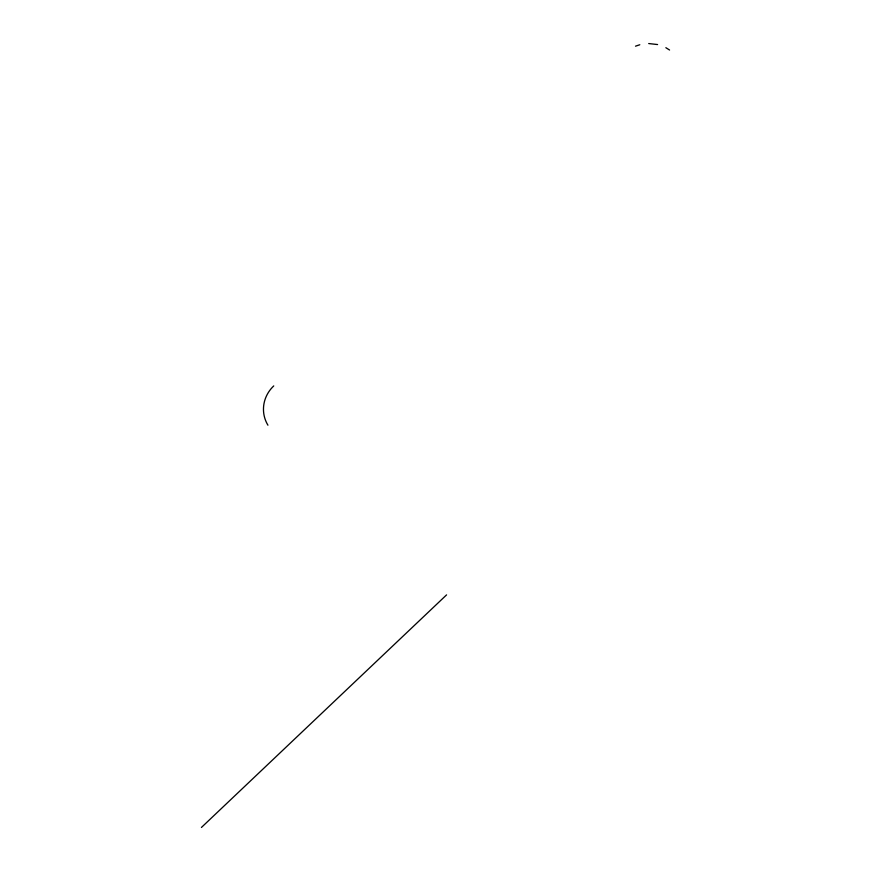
<?xml version="1.0" encoding="UTF-8"?>
<svg xmlns="http://www.w3.org/2000/svg" width="871" height="871" viewBox="0 0 871 871"><rect width="100%" height="100%" fill="white"/><g stroke="black" fill="none" stroke-linecap="round" stroke-linejoin="round"><path stroke-width="1.31" d="M201.43 827.45L446.573 594.882M635.514 46.174L639.793 44.759M648.699 43.55L657.583 44.552M665.858 47.698L669.57 50.017M267.93 425.2A34.448 32.434 -10 0 1 273.744 385.918"/></g></svg>
